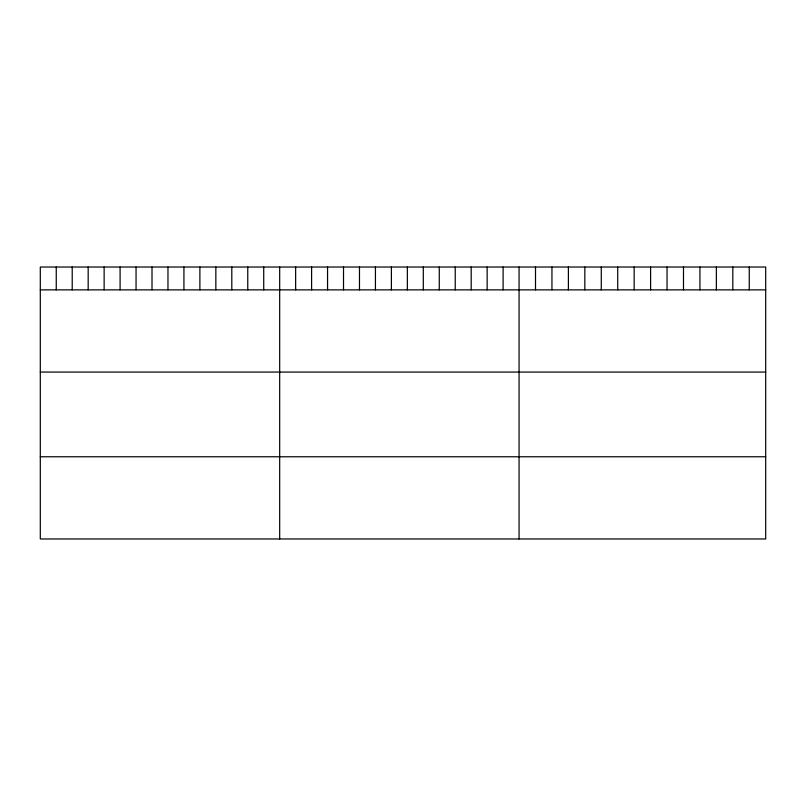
<?xml version="1.0" encoding="UTF-8"?>
<svg xmlns="http://www.w3.org/2000/svg" width="806" height="806" viewBox="0 0 806 806"><rect width="100%" height="100%" fill="white"/><g stroke="black" fill="none" stroke-linecap="round" stroke-linejoin="round"><path stroke-width="1.21" d="M765.7 289.868L765.7 538.972L40.3 538.972L40.3 267.028L765.7 267.028L765.7 289.868L40.3 289.868M40.3 372.07L765.7 372.07M40.3 456.77L765.7 456.77M749.258 267.028L749.258 289.868M732.815 267.028L732.815 289.868M716.373 267.028L716.373 289.868M699.93 267.028L699.93 289.868M683.488 267.028L683.488 289.868M667.046 267.028L667.046 289.868M650.603 267.028L650.603 289.868M634.161 267.028L634.161 289.868M617.718 267.028L617.718 289.868M601.276 267.028L601.276 289.868M584.834 267.028L584.834 289.868M568.391 267.028L568.391 289.868M551.949 267.028L551.949 289.868M535.506 267.028L535.506 289.868M519.064 267.028L519.064 538.972M503.105 267.028L503.105 289.868M487.146 267.028L487.146 289.868M471.188 267.028L471.188 289.868M455.229 267.028L455.229 289.868M439.27 267.028L439.27 289.868M423.311 267.028L423.311 289.868M407.352 267.028L407.352 289.868M391.394 267.028L391.394 289.868M375.435 267.028L375.435 289.868M359.476 267.028L359.476 289.868M343.517 267.028L343.517 289.868M327.558 267.028L327.558 289.868M311.6 267.028L311.6 289.868M295.641 267.028L295.641 289.868M279.682 267.028L279.682 538.972M263.723 267.028L263.723 289.868M247.764 267.028L247.764 289.868M231.806 267.028L231.806 289.868M215.847 267.028L215.847 289.868M199.888 267.028L199.888 289.868M183.929 267.028L183.929 289.868M167.97 267.028L167.97 289.868M152.012 267.028L152.012 289.868M136.053 267.028L136.053 289.868M120.094 267.028L120.094 289.868M104.135 267.028L104.135 289.868M88.176 267.028L88.176 289.868M72.218 267.028L72.218 289.868M56.259 267.028L56.259 289.868"/></g></svg>
